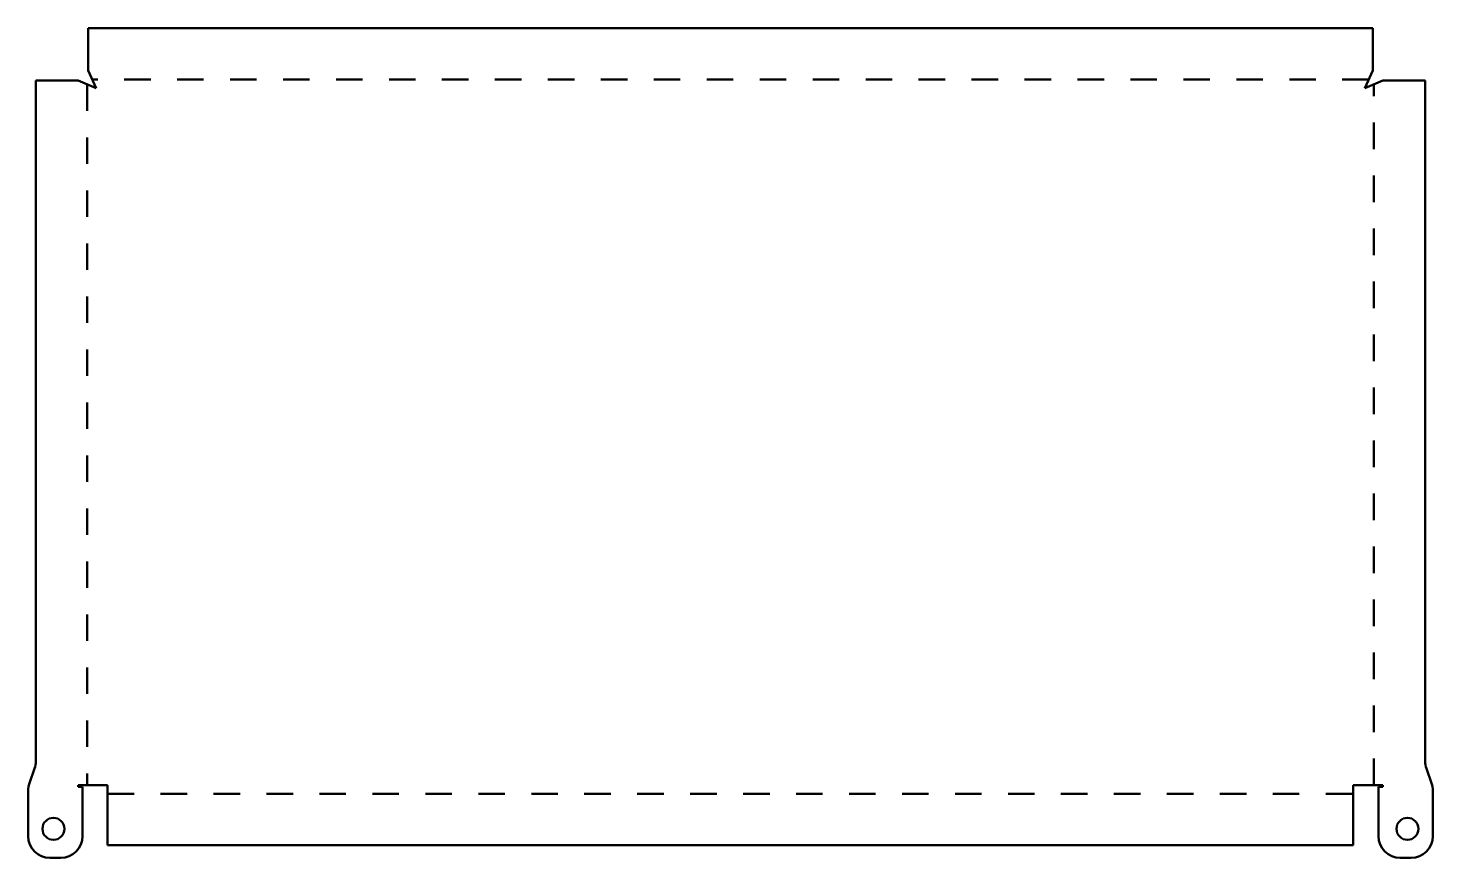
# Model space of a CAD drawing. Header units: inches. Extents: x -1 to 23.2, y -13.5 to 0.7.
import ezdxf

# ---------------------------------------------------------------- set-up
doc = ezdxf.new("R2010")
doc.units = ezdxf.units.IN
doc.header["$MEASUREMENT"] = 0
doc.linetypes.add('Dashed Space', pattern=[0.912, 0.456, -0.456])
for name, color, linetype, lineweight in [('IV_BEND_DOWN', 3, 'Dashed Space', 50), ('IV_EXTERIOR_PROFILES', 7, 'Continuous', 50), ('IV_INTERIOR_PROFILES', 7, 'Continuous', 50)]:
    doc.layers.add(name, color=color, linetype=linetype, lineweight=lineweight)

msp = doc.modelspace()

# ---------------------------------------------------------------- linework, layer by layer
at = {"layer": 'IV_BEND_DOWN'}
for p, q in [((-0.018, -0.238), (-0.018, -12.295)), ((22.051, -0.153), (0.067, -0.153)), ((22.137, -12.295), (22.137, -0.238)), ((0.334, -12.448), (21.784, -12.448))]:
    msp.add_line(p, q, dxfattribs=at)
at = {"layer": 'IV_EXTERIOR_PROFILES'}
for p, q in [((22.119, 0.73), (0, 0.73)), ((0, 0), (0, 0.73)), ((22.119, 0), (22.119, 0.73)), ((0.134, -0.305), (0, 0)), ((21.984, -0.305), (22.119, 0)), ((-0.901, -0.171), (-0.901, -11.885)), ((-0.171, -0.171), (-0.901, -0.171)), ((0.134, -0.305), (-0.171, -0.171)), ((21.984, -0.305), (22.29, -0.171)), ((22.29, -0.171), (23.02, -0.171)), ((23.02, -11.885), (23.02, -0.171)), ((-0.923, -12.012), (-1.014, -12.264)), ((23.042, -12.012), (23.132, -12.264)), ((-0.171, -12.325), (-0.171, -12.295)), ((0.334, -12.295), (-0.171, -12.295)), ((-0.099, -12.325), (-0.171, -12.325)), ((-0.099, -13.173), (-0.099, -12.325)), ((0.334, -13.331), (0.334, -12.295)), ((21.784, -12.295), (22.29, -12.295)), ((21.784, -12.295), (21.784, -13.331)), ((22.217, -13.173), (22.217, -12.325)), ((22.217, -12.325), (22.29, -12.325)), ((22.29, -12.295), (22.29, -12.325)), ((-1.036, -12.391), (-1.036, -13.173)), ((23.155, -12.391), (23.155, -13.173)), ((0.334, -13.331), (21.784, -13.331)), ((-0.661, -13.548), (-0.474, -13.548)), ((22.78, -13.548), (22.592, -13.548))]:
    msp.add_line(p, q, dxfattribs=at)
for centre, start, end in [((-1.276, -11.885), 340.2011, 0), ((23.395, -11.885), 180, 199.7989), ((-0.661, -12.391), 160.2011, 180), ((22.78, -12.391), 0, 19.7989), ((-0.661, -13.173), 180, 270), ((-0.474, -13.173), 270, 360), ((22.592, -13.173), 180, 270), ((22.78, -13.173), 270, 0)]:
    msp.add_arc(centre, 0.375, start, end, dxfattribs=at)
at = {"layer": 'IV_INTERIOR_PROFILES'}
for centre in [(-0.599, -13.048), (22.717, -13.048)]:
    msp.add_circle(centre, 0.19, dxfattribs=at)

doc.saveas('drawing.dxf')
